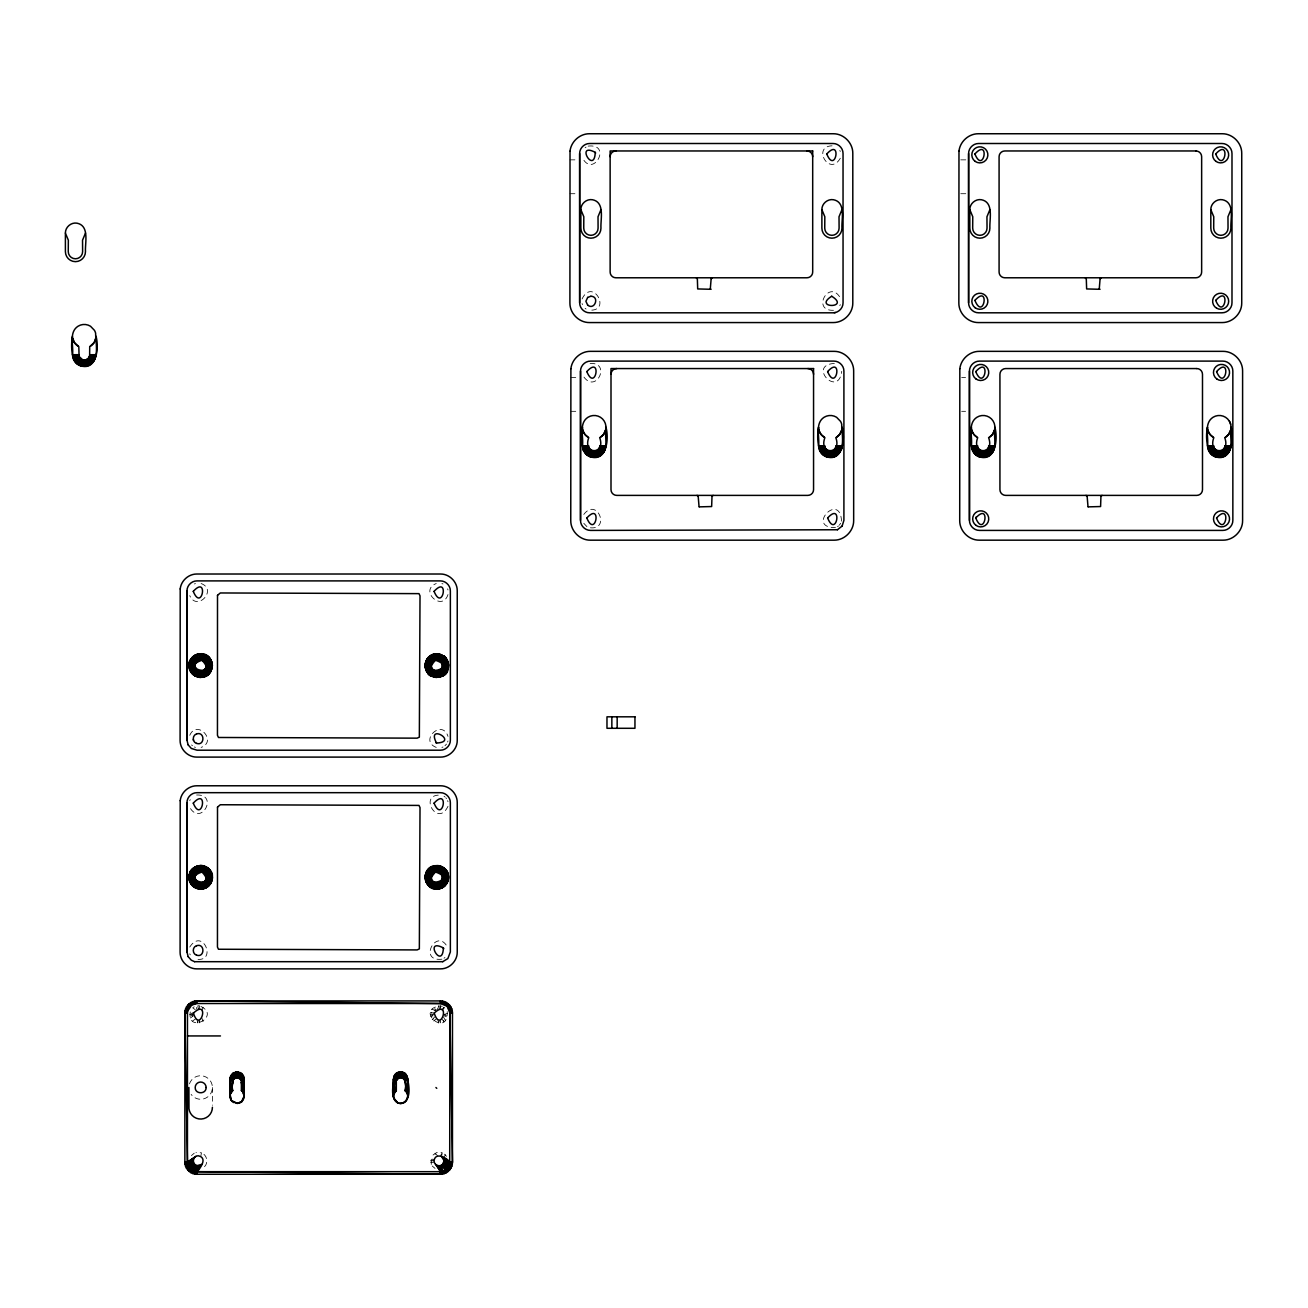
<?xml version="1.0" encoding="UTF-8"?>
<svg xmlns="http://www.w3.org/2000/svg" width="1308" height="1308" viewBox="0 0 1308 1308"><rect width="100%" height="100%" fill="white"/><g stroke="black" fill="none" stroke-linecap="round" stroke-linejoin="round"><path stroke-width="0.75" stroke-dasharray="5 3.75" d="M199.568 1009.531L199.666 1005.901L197.802 1005.787L195.971 1006.097L196.968 1009.531M440.371 1009.531L440.469 1005.901C413.377 1009.269 448.284 1038.928 447.222 1011.64M197.802 1005.787L198.276 1009.367L199.666 1005.901C222.834 1015.727 185.605 1035.478 190.461 1010.773M431.264 1164.414L431.264 1157.188M200.778 1156.452L201.448 1152.806L195.971 1152.512M441.581 1156.452L442.251 1152.806L440.469 1152.299L436.774 1152.512L432.212 1155.585M841.535 521.156C839.981 491.17 805.45 527.942 835.469 527.598M447.99 594.535C442.267 612.52 418.674 590.366 436.251 583.531M582.076 298.976C592.786 276.577 612.782 312.955 588.142 309.996M447.63 742.045L447.99 740.949M447.99 806.317C437.281 828.716 417.285 792.337 441.924 795.297M201.824 1010.839L203.1 1007.258M442.627 1010.839L443.902 1007.258L446.453 1009.956M189.758 735.292C196.952 718.926 217.913 741.244 201.121 747.408M189.758 800.643L190.249 799.597M189.758 947.057C203.181 926.178 218.469 964.764 194.385 958.748M840.308 158.235C829.076 177.659 811.074 144.91 833.49 145.842M839.818 305.68L840.308 304.65M443.412 1158.283L445.325 1154.882L443.902 1153.672L442.251 1152.806L440.371 1155.945M583.793 514.453C597.364 496.582 611.114 531.326 588.992 527.598M840.684 523.298L839.327 525.162M204.522 1166.72C208.659 1162.583 206.958 1154.8 201.448 1152.806M446.519 744.072L444.949 745.74M441.581 1010.038L443.902 1007.258M434.73 1016.905L432.212 1019.602L435.515 1017.935M191.409 1155.585L194.238 1153.198M190.461 1018L193.421 1015.695L189.856 1016.234L193.241 1014.387L189.856 1012.539L193.421 1013.095M585.117 147.788L586.049 147.101M837.561 526.617L838.493 525.947M444.017 958.192L444.949 957.505M192.701 1020.943L195.759 1018.736M433.504 1020.943L436.561 1018.736M194.238 1006.784L192.701 1007.83L195.759 1010.038M434.223 1013.095L430.659 1012.539L434.043 1014.387L430.659 1016.234L434.223 1015.695M194.385 583.957L195.448 583.531M441.924 747.408L443.003 746.982M447.63 1013.455L444.099 1014.387L447.63 1015.319L443.919 1015.695L447.222 1017.134M588.142 146.12C612.782 143.161 592.786 179.539 582.076 157.14M441.924 959.173C417.285 962.132 437.281 925.753 447.99 948.153M430.659 1162.649L434.223 1162.093M833.49 310.29C811.074 311.206 829.076 278.457 840.308 297.881M590.104 363.444C611.359 362.103 596.301 394.117 583.793 376.884M196.576 795.002C218.992 794.087 200.991 826.836 189.758 807.412M569.912 159.854L577.711 159.854M960.791 159.854L968.607 159.854M569.912 193.715L577.711 193.715M960.791 193.715L966.645 193.715M570.762 377.456L578.561 377.456M961.658 377.456L965.566 377.456M570.762 411.317L578.561 411.317M961.658 411.317L965.566 411.317M189.66 1014.387L193.241 1014.387M430.463 1014.387L434.043 1014.387M430.463 1160.801L434.043 1160.801L430.659 1158.953L434.223 1159.493M834.357 363.444C807.036 365.03 838.444 398.466 841.747 371.308M442.251 1006.392L440.469 1005.901L439.079 1009.367L438.605 1005.787L437.771 1009.531L436.774 1006.097M441.924 583.531L443.003 583.957M201.121 583.531C217.913 589.695 196.952 611.997 189.758 595.647M436.251 747.408C418.674 740.557 442.267 718.403 447.99 736.388M194.385 746.982L195.448 747.408M432.212 1009.171L435.515 1010.839L433.504 1007.83L436.561 1010.038M435.041 1168.404L432.212 1166M585.117 308.345L586.049 309.015M586.916 526.617L583.793 523.298M444.017 796.278L444.949 796.948M191.589 744.955L192.44 745.74M437.771 1155.945L435.041 1153.198L436.561 1156.452M441.581 1018.736L443.902 1021.515L442.627 1017.935M445.783 797.749L446.519 798.632M445.325 1154.882L446.453 1156.354M443.412 1016.905L445.325 1020.305M839.818 150.436L840.308 151.483M189.758 953.81L190.249 954.856M201.824 1017.935L203.1 1021.515M582.076 303.554L582.436 304.65M447.63 588.878L447.99 589.973M447.63 800.643L447.99 801.739M437.771 1019.243L438.605 1022.987L439.079 1019.406L440.469 1022.889L440.371 1019.243M196.968 1019.243L197.802 1022.987L198.276 1019.406L199.666 1022.889L199.568 1019.243M212.419 1087.504L212.419 1105.309M189.464 1083.858A11.756 11.756 0 0 1 206.533 1077.318A11.756 11.756 0 0 1 209.394 1095.368A11.756 11.756 0 0 1 191.132 1094.42"/><path stroke-width="1.5" d="M72.496 336.221C70.55 346.26 70.632 368.807 86.819 365.913C100.454 361.711 95.664 344.004 95.615 333.229A10.088 10.088 0 0 0 94.389 330.27L90.514 326.248A11.756 11.756 0 0 0 78.006 326.248C68.556 332.346 73.804 345.901 72.496 354.713C72.463 359.144 75.145 363.428 79.15 365.324C96.956 372.257 99.179 347.454 96.024 336.221M188.123 956.606L186.979 951.93L186.979 802.72C186.864 797.357 191.655 792.55 197.018 792.681L440.322 792.681C445.685 792.55 450.475 797.357 450.361 802.72L450.361 951.93L447.843 958.6L442.725 961.691M188.123 744.841L186.979 740.164L186.979 590.954C186.864 585.575 191.655 580.785 197.018 580.899L440.322 580.899C445.685 580.785 450.475 585.575 450.361 590.954L450.361 740.164C450.475 745.527 445.685 750.334 440.322 750.203L197.018 750.203L191.311 748.438L188.123 744.841M232.791 1090.48C227.984 1072.364 246.672 1074.865 242.552 1091.575L244.253 1096.202L241.62 1101.777L237.091 1103.38L231.467 1100.666L229.914 1096.186L230.094 1077.416L232.611 1073.394L237.091 1071.824L241.571 1073.394L244.089 1077.416L244.253 1096.202L241.62 1101.777L237.091 1103.38L231.467 1100.666L230.11 1094.551L232.791 1090.48C228.54 1093.439 229.227 1100.568 233.952 1102.66M579.657 302.769L579.657 153.543C579.542 148.18 584.333 143.389 589.695 143.504L833 143.504C838.363 143.389 843.153 148.18 843.039 153.543L843.055 302.769C843.153 308.132 838.379 312.923 833 312.808L589.695 312.808C584.333 312.923 579.542 308.132 579.657 302.769L579.657 153.543M837.431 529.756L590.562 530.41C585.183 530.525 580.392 525.734 580.523 520.371L580.523 371.145C580.409 365.782 585.199 360.992 590.562 361.106L833.866 361.106C839.229 360.992 844.02 365.782 843.905 371.145L843.905 520.371L842.123 526.078M587.946 437.215A11.756 11.756 0 0 1 582.452 427.258C579.755 438.948 582.125 464.242 600.323 455.478C609.381 449.739 604.329 436.954 605.898 428.566C606.421 424.168 604.231 419.623 600.47 417.285A11.756 11.756 0 0 0 587.946 417.285C578.512 423.383 583.76 436.937 582.452 445.766C582.42 450.181 585.101 454.465 589.107 456.361C606.912 463.294 609.136 438.491 605.98 427.258A11.756 11.756 0 0 1 600.47 437.215L599.669 437.657C606.127 454.955 582.289 454.955 588.764 437.657L585.019 434.583L583.106 431.133M824.073 437.215A11.756 11.756 0 0 1 818.579 427.258C816.617 437.297 816.715 459.844 832.885 456.95C846.538 452.748 841.731 435.041 841.698 424.266A10.088 10.088 0 0 0 840.472 421.307L836.597 417.285A11.756 11.756 0 0 0 824.073 417.285C814.639 423.383 819.887 436.937 818.579 445.766C818.546 450.181 821.228 454.465 825.234 456.361C843.039 463.294 845.262 438.491 842.107 427.258A11.756 11.756 0 0 1 836.597 437.215L835.796 437.657C842.254 454.955 818.416 454.955 824.89 437.657L821.146 434.583L819.233 431.133M968.59 302.769L968.607 153.543C968.492 148.18 973.283 143.389 978.646 143.504L1221.95 143.504C1227.313 143.389 1232.103 148.18 1231.989 153.543L1231.989 302.769C1232.103 308.132 1227.313 312.923 1221.95 312.808L978.646 312.808C973.266 312.923 968.476 308.132 968.59 302.769L968.607 153.543M969.457 520.371L969.457 371.145C969.342 365.782 974.133 360.992 979.496 361.106L1222.8 361.106C1228.163 360.992 1232.97 365.782 1232.839 371.145L1232.855 520.371C1232.954 525.734 1228.179 530.525 1222.8 530.41L979.496 530.41C974.133 530.525 969.342 525.734 969.457 520.371L969.457 371.145M976.896 437.215A11.756 11.756 0 0 1 971.386 427.258C968.688 438.948 971.059 464.242 989.257 455.478C998.331 449.739 993.279 436.954 994.848 428.566C995.372 424.168 993.181 419.623 989.42 417.285A11.756 11.756 0 0 0 976.896 417.285C967.462 423.383 972.694 436.937 971.386 445.766C971.354 450.181 974.051 454.465 978.057 456.361C995.846 463.294 998.069 438.491 994.914 427.258A11.756 11.756 0 0 1 989.42 437.215L988.603 437.657C995.077 454.955 971.239 454.955 977.697 437.657L973.953 434.583L972.057 431.133M1213.023 437.215A11.756 11.756 0 0 1 1207.513 427.258C1204.815 438.948 1207.186 464.242 1225.383 455.478C1234.458 449.739 1229.406 436.954 1230.975 428.566C1231.498 424.168 1229.307 419.623 1225.547 417.285A11.756 11.756 0 0 0 1213.023 417.285C1203.589 423.383 1208.821 436.937 1207.513 445.766C1207.48 450.181 1210.178 454.465 1214.184 456.361C1231.973 463.294 1234.196 438.491 1231.041 427.258A11.756 11.756 0 0 1 1225.547 437.215L1224.729 437.657C1231.204 454.955 1207.366 454.955 1213.824 437.657L1210.08 434.583L1208.183 431.133M237.075 1103.38C243.746 1103.723 246.82 1094.158 241.375 1090.463L241.391 1081.88L244.253 1079.018L244.253 1096.202M404.908 1090.463C409.731 1072.298 391.027 1074.914 395.13 1091.608C390.651 1096.447 395.784 1105.047 402.21 1103.2C412.576 1099.325 408.75 1082.256 406.232 1074.538C403.191 1070.451 396.21 1071.236 394.166 1075.895C393.708 1084.168 389.392 1096.954 397.485 1102.66C404.924 1106.731 411.791 1095.09 404.908 1090.463C410.401 1094.175 407.262 1103.69 400.64 1103.38M85.543 366.126L85.592 360.011L88.552 358.065L89.631 355.613L89.712 346.62L94.225 342.467L95.942 337.529M199.339 660.278C202.953 647.084 186.897 658.758 188.908 665.559C188.761 671.838 194.385 677.462 200.664 677.315C216.703 677.969 215.215 651.433 199.356 653.869L203.296 654.098L202.004 660.278C219.123 678.345 178.362 668.028 202.004 660.278C211.847 652.267 191.426 650.91 199.339 660.278L196.789 654.458L199.388 654.147L200.222 660.131L200.664 653.787M199.339 872.044C195.66 859.127 213.433 868.414 212.354 876.017C213.4 883.211 206.566 890.061 199.356 889.015C192.096 888.426 186.946 880.235 189.562 873.45C190.15 866.354 208.152 860.746 202.004 872.044C219.123 890.11 178.362 879.793 202.004 872.044C211.847 864.032 191.426 862.675 199.339 872.044L196.789 866.223L199.388 865.929L200.222 871.896L200.664 865.569M202.004 670.841C206.206 679.784 193.404 679.342 199.339 670.841C189.496 678.852 209.901 680.209 202.004 670.841L204.555 676.661L201.955 676.955L201.121 670.988L200.664 677.315M202.004 882.606C206.206 891.549 193.404 891.108 199.339 882.606C189.496 890.617 209.901 891.974 202.004 882.606L204.555 888.426L201.955 888.737L201.121 882.753L200.664 889.097M426.833 671.822L426.195 670.661L432 668.159C416.974 676.857 447.205 681.991 447.908 669.451C449.56 664.856 447.974 659.363 444.131 656.354C440.355 653.837 427.324 651.253 435.466 660.278C459.108 668.028 418.347 678.345 435.466 660.278C439.275 649.242 429.367 655.259 426.833 659.297M441.908 866.73L444.131 868.136L439.782 872.763C452.486 864.997 423.89 862.037 435.466 872.044C459.108 879.793 418.347 890.11 435.466 872.044C431.607 859.699 448.284 867.678 448.268 874.709C449.805 880.807 445.57 887.527 439.423 888.802C423.923 892.988 419.476 866.795 435.482 865.634M438.131 670.841C442.333 679.784 429.531 679.342 435.466 670.841C425.623 678.852 446.044 680.209 438.131 670.841L440.682 676.661L438.082 676.955L437.248 670.988L436.79 677.315M438.131 882.606C442.333 891.549 429.531 891.108 435.466 882.606C425.623 890.617 446.044 891.974 438.131 882.606L440.682 888.426L438.082 888.737L437.248 882.753L436.79 889.097M595.5 457.162L595.549 451.047L598.001 456.59M831.626 457.162L831.675 451.047L834.128 456.59M984.434 457.162L984.499 451.047L986.951 456.59M1220.56 457.162L1220.626 451.047L1223.078 456.59M407.802 1096.202L407.802 1079.018L404.434 1079.868L406.232 1074.538L403.845 1079.018L405.104 1073.394L403.077 1078.332L403.747 1072.544L402.161 1077.841L402.226 1072.004L401.147 1077.596L400.624 1071.824L400.101 1077.596L399.022 1072.004L399.103 1077.841L397.518 1072.544L398.172 1078.332L396.144 1073.394L397.403 1079.018L395.016 1074.538L396.815 1079.868L393.446 1079.018L393.446 1096.186M407.606 1094.551L407.802 1079.018L404.81 1080.849M203.231 676.743C214.839 674.764 214.839 656.354 203.231 654.376M203.231 888.508C214.839 886.546 214.839 868.12 203.231 866.141M434.24 676.743C421.225 674.552 423.334 654.474 435.515 654.147L436.349 660.131L436.79 653.787L435.482 653.869M439.357 676.743C455.462 676.269 444.409 643.373 439.782 660.998L444.131 656.354L442.905 655.848M439.357 888.508C449.036 886.824 451.489 872.403 442.905 867.613M84.252 366.191L84.709 360.158L85.592 360.011L88.045 365.553M436.79 865.569L436.349 871.896L435.515 865.929L434.174 865.863L435.466 872.044M594.208 457.228L594.666 451.195M830.335 457.228L830.793 451.195M983.158 457.228L983.6 451.195M1219.285 457.228L1219.726 451.195M65.4 233.102C65.253 227.151 71.155 222.098 77.008 223.178C89.794 225.712 84.906 243.059 85.478 251.61A10.039 10.039 0 0 1 75.439 261.649A10.039 10.039 0 0 1 65.4 251.61L65.4 233.102L68.343 240.198L68.261 251.61A7.178 7.178 0 0 0 75.439 258.788A7.178 7.178 0 0 0 82.617 251.61L82.535 240.198L85.478 233.102M580.866 209.64C580.719 203.688 586.622 198.653 592.491 199.732C605.261 202.25 600.372 219.613 600.961 228.148A10.039 10.039 0 0 1 590.922 238.187A10.039 10.039 0 0 1 580.866 228.148L580.866 209.64L583.809 216.752L583.744 228.148A7.178 7.178 0 0 0 590.922 235.326A7.178 7.178 0 0 0 598.083 228.148L598.018 216.752L600.961 209.64M821.882 209.64C821.718 203.688 827.637 198.653 833.49 199.732C846.276 202.25 841.371 219.613 841.96 228.148A10.039 10.039 0 0 1 831.921 238.187A10.039 10.039 0 0 1 821.882 228.148L821.882 209.64L824.825 216.752L824.743 228.148A7.178 7.178 0 0 0 831.921 235.326A7.178 7.178 0 0 0 839.098 228.148L839.017 216.752L841.96 209.64M969.817 209.64C969.669 203.688 975.572 198.653 981.425 199.732C994.211 202.25 989.322 219.613 989.894 228.148A10.039 10.039 0 0 1 979.855 238.187A10.039 10.039 0 0 1 969.817 228.148L969.817 209.64L972.76 216.752L972.678 228.148A7.178 7.178 0 0 0 979.855 235.326A7.178 7.178 0 0 0 987.033 228.148L986.951 216.752L989.894 209.64M1210.816 209.64C1210.668 203.688 1216.571 198.653 1222.424 199.732C1235.21 202.25 1230.321 219.613 1230.91 228.148A10.039 10.039 0 0 1 1220.855 238.187A10.039 10.039 0 0 1 1210.816 228.148L1210.816 209.64L1213.759 216.752L1213.693 228.148A7.178 7.178 0 0 0 1220.855 235.326A7.178 7.178 0 0 0 1228.032 228.148L1227.967 216.752L1230.91 209.64M184.869 1012.981C184.755 1006.539 190.477 1000.816 196.919 1000.931L440.42 1000.931C446.862 1000.816 452.584 1006.539 452.47 1012.981L452.47 1162.207C452.584 1168.649 446.862 1174.371 440.42 1174.257L196.919 1174.257C190.477 1174.371 184.755 1168.649 184.869 1162.207L184.869 1012.981L187.633 1011.133L191.655 1005.116L196.919 1003.514L440.42 1003.514L447.107 1006.293L449.887 1012.981L452.47 1162.207L449.707 1164.055L445.685 1170.071L440.42 1171.674L196.919 1171.674L190.232 1168.894L187.453 1162.207L184.869 1012.981L187.453 1012.981L187.633 1011.133L185.049 1010.888L188.172 1009.351L185.589 1008.86L189.055 1007.716L186.488 1006.964L190.232 1006.293L189.169 1003.743L191.655 1005.116L190.903 1002.549L193.29 1004.233L192.799 1001.65L195.072 1003.694L194.827 1001.11L196.919 1003.514L196.919 1000.931L440.42 1003.514L442.513 1001.11L442.267 1003.694L444.54 1001.65L444.05 1004.233L446.453 1002.549L445.685 1005.116L448.17 1003.743L447.107 1006.293L450.851 1006.964L448.301 1007.716L451.751 1008.86L449.167 1009.351L452.29 1010.888L449.707 1011.133L452.47 1012.981L449.887 1012.981L449.707 1164.055L452.29 1164.3L449.167 1165.82L442.627 1164.349C439.701 1167.504 433.88 1165.085 434.043 1160.801C435.188 1151.661 446.846 1157.613 449.887 1162.207L452.47 1162.207M975.752 518.001C984.483 539.19 991.186 501.062 975.752 518.001L975.997 517.15M436.79 654.082L437.248 660.131L438.115 653.869L436.79 653.787M436.79 865.847L437.248 871.896L438.115 865.634M229.914 1096.186L229.914 1079.018L233.282 1079.868L231.467 1074.538L233.87 1079.018L232.611 1073.394L234.639 1078.332L233.969 1072.544L235.554 1077.841L235.489 1072.004L236.568 1077.596L237.091 1071.824L237.615 1077.596L238.677 1072.004L238.612 1077.841L240.198 1072.544L239.528 1078.332L241.571 1073.394L240.312 1079.018L242.699 1074.538L240.901 1079.868L244.253 1079.018L244.056 1094.551M187.682 1169.957L196.968 1165.641L191.655 1170.071L190.903 1172.638L196.968 1165.641C191.442 1164.431 192.619 1155.52 198.276 1155.782C208.855 1157.94 199.012 1170.366 194.827 1174.077L196.968 1165.641L201.824 1164.349M441.581 1156.452L444.099 1160.801L442.627 1164.349L450.851 1168.224L447.107 1168.894L440.371 1165.641L442.513 1174.077L435.515 1164.349M406.118 1091.608L407.802 1079.018L404.924 1081.88L407.033 1092.997M82.976 366.126L83.81 360.158L84.709 360.158M592.933 457.162L593.767 451.195M829.059 457.162L829.893 451.195M981.867 457.162L982.7 451.195M1217.993 457.162L1218.827 451.195M198.113 654.376C186.504 656.354 186.504 674.764 198.113 676.743M232.088 1085.575L232.791 1081.88L229.914 1079.018L230.11 1094.551M193.29 1170.954L192.799 1173.521L198.276 1165.82L196.919 1174.257M81.701 365.913L82.927 360.011L79.101 356.495L78.807 346.62L74.294 342.467L72.561 337.529M440.682 654.458L438.131 660.278L439.423 654.098L441.908 654.965M440.682 866.223L438.131 872.044L439.423 865.863M591.657 456.95L592.867 451.047M827.784 456.95L828.994 451.047M980.608 456.95L981.817 451.047M1216.734 456.95L1217.944 451.047M80.475 365.553L82.061 359.716M440.583 654.719L438.981 660.573L441.777 655.226L439.782 660.998M440.583 866.501L438.981 872.338L441.777 866.991L439.782 872.763M590.415 456.59L592.017 450.753M826.542 456.59L828.144 450.753M979.365 456.59L980.967 450.753M1215.492 456.59L1217.094 450.753M198.113 888.508L191.704 884.486L188.908 877.325L191.704 870.18L198.113 866.141M433.815 670.121L430.545 675.517L431.82 675.893L434.616 670.546L433.013 676.383L431.689 676.154L433.815 670.121L429.645 674.536L428.484 673.882L432.49 668.911L427.078 671.658L425.035 665.559L426.457 660.573L428.681 657.45L433.111 661.554L429.465 656.354L430.692 655.848L433.815 660.998L429.645 656.583L428.484 657.237L432.49 662.208L426.833 659.297M434.24 888.508L427.83 884.486L425.035 877.325L427.83 870.18L434.24 866.141M95.729 338.837L95.353 340.096A11.756 11.756 0 0 1 90.514 346.179M841.436 449.641L841.812 448.382M605.686 429.874L603.413 434.583L600.47 437.215M841.812 429.874L839.54 434.583L836.597 437.215M994.62 429.874L992.347 434.583L989.42 437.215M1230.746 429.874L1228.474 434.583L1225.547 437.215M79.281 365.063L81.276 359.291L78.153 364.442M203.656 660.998L205.781 654.965L204.457 654.719L202.854 660.573L205.65 655.226L206.926 655.602L203.656 660.998L208.005 656.354L206.778 655.848M197.688 881.886L195.562 887.919L196.887 888.165L198.473 882.311L195.693 887.674L194.418 887.282L197.688 881.886L193.339 886.53L194.565 887.037M203.656 872.763L205.781 866.73L204.457 866.501L202.854 872.338L205.65 866.991L206.926 867.367L203.656 872.763L208.005 868.136L206.778 867.613M433.815 881.886L431.689 887.919L433.013 888.165L434.616 882.311L431.82 887.674L430.545 887.282L433.815 881.886L429.465 886.53L430.692 887.037M589.238 456.1L591.232 450.328L588.11 455.478M825.364 456.1L827.359 450.328L824.236 455.478M978.171 456.1L980.166 450.328L977.043 455.478M1214.298 456.1L1216.293 450.328L1213.17 455.478M393.643 1094.551L396.324 1090.48L396.324 1081.88L393.446 1079.018L393.61 1097.706L397.501 1102.677M212.141 665.559L211.863 668.11L205.83 667.325L211.275 670.661L210.392 671.658L204.98 668.911L208.986 673.882L207.825 674.536L203.656 670.121L205.781 676.154L204.457 676.383L202.854 670.546L205.65 675.893L206.926 675.517L203.656 670.121M212.141 877.325L211.863 879.875L205.83 879.09L211.275 882.426L210.392 883.44L204.98 880.676L208.986 885.647L207.825 886.301L203.656 881.886L205.781 887.919L204.457 888.165L202.854 882.311L205.65 887.674L206.926 887.282L203.656 881.886M448.268 665.559L447.99 668.11L441.957 667.325L447.401 670.661L446.519 671.658L441.107 668.911L445.112 673.882L443.952 674.536L439.782 670.121L441.908 676.154L440.583 676.383L438.981 670.546L441.777 675.893L443.052 675.517L439.782 670.121M448.268 877.325L447.99 879.875L441.957 879.09L447.401 882.426L446.519 883.44L441.107 880.676L445.112 885.647L443.952 886.301L439.782 881.886L441.908 887.919L440.583 888.165L438.981 882.311L441.777 887.674L443.052 887.282L439.782 881.886M190.232 1168.894L186.488 1168.224L195.759 1165.15L190.232 1168.894L189.169 1171.428L191.655 1170.071M711.176 278.637L712.271 277.786M712.026 496.239L713.138 495.389M1100.11 278.637L1101.222 277.786M1100.976 496.239L1102.072 495.389M442.627 1157.253L449.887 1162.207L443.919 1162.093L449.707 1164.055L443.412 1163.303L451.751 1166.327L448.301 1167.455L441.581 1165.15L447.107 1168.894L448.17 1171.428L440.371 1165.641L444.54 1173.521L439.079 1165.82L440.42 1174.257L196.919 1171.674L199.568 1165.641M205.83 667.325L211.504 669.353L212.141 668.175L206.043 666.459L212.354 666.884M195.513 875.559L189.84 873.531L189.202 874.709L195.301 876.425L188.973 876.017L189.48 874.774L195.513 875.559L190.069 872.223L190.952 871.226L196.363 873.973L192.358 869.003L193.519 868.349L197.688 872.763L195.562 866.73L196.887 866.501L198.473 872.338L195.693 866.991L194.418 867.367L197.688 872.763M205.83 879.09L211.504 881.118L212.141 879.941L206.043 878.224L212.354 878.649M425.967 661.766L425.329 662.943L431.427 664.66L425.1 664.235L425.607 663.009L431.64 663.794L426.195 660.458L427.078 659.461L432 662.96L426.457 660.573L425.689 661.668L431.64 663.794M441.957 667.325L447.63 669.353L448.268 668.175L442.169 666.459L448.481 666.884M431.64 875.559L425.967 873.531L425.329 874.709L431.427 876.425L425.1 876.017L425.607 874.774L431.64 875.559L426.195 872.223L427.078 871.226L432.49 873.973L428.484 869.003L429.645 868.349L433.815 872.763L431.689 866.73L433.013 866.501L434.616 872.338L431.82 866.991L430.545 867.367L433.815 872.763M441.957 879.09L447.63 881.118L448.268 879.941L442.169 878.224L448.481 878.649M196.919 1171.674L200.778 1165.15M230.698 1092.948L232.791 1081.88L231.581 1091.608L229.914 1079.018L232.906 1080.849M394.248 1092.948L396.324 1090.48M243.55 1075.895L240.901 1079.868L244.089 1077.416M407.099 1075.895L404.434 1079.868L407.622 1077.416M77.107 363.689L80.573 358.735M196.985 669.565L193.339 674.748M587.063 454.726L590.513 449.772M823.19 454.726L826.64 449.772M975.997 454.726L979.463 449.772M1212.124 454.726L1215.59 449.772M196.511 743.385C205.013 746.361 205.013 730.992 196.511 733.952M189.84 873.531L190.33 872.354L195.873 874.725L190.706 871.063L192.554 869.215L196.985 873.319L193.339 868.136L194.565 867.613M842.123 526.078L837.414 529.756M76.142 362.839L79.951 358.065L75.292 361.875M204.98 662.208L208.986 657.237L207.825 656.583L204.359 661.554L208.79 657.45L209.869 658.218L204.98 662.208L210.637 659.297L209.64 658.398M196.363 880.676L192.358 885.647L193.519 886.301L196.985 881.33L192.554 885.434L191.475 884.666L196.363 880.676L190.706 883.587L191.704 884.486M204.98 873.973L208.986 869.003L207.825 868.349L204.359 873.319L208.79 869.215L209.869 870L204.98 873.973L210.637 871.063L209.64 870.18M586.098 453.876L589.908 449.102L585.232 452.911M441.107 662.208L445.112 657.237L443.952 656.583L440.485 661.554L444.916 657.45L445.995 658.218L441.107 662.208L446.764 659.297L445.766 658.398M432.49 880.676L428.484 885.647L429.645 886.301L433.111 881.33L428.681 885.434L427.602 884.666L432.49 880.676L426.833 883.587L427.83 884.486M441.107 873.973L445.112 869.003L443.952 868.349L440.485 873.319L444.916 869.215L445.995 870L441.107 873.973L446.764 871.063L445.766 870.18M822.225 453.876L826.035 449.102L821.359 452.911M975.032 453.876L978.858 449.102L974.182 452.911M1211.159 453.876L1214.985 449.102L1210.309 452.911M192.358 673.882L196.363 668.911L191.475 672.901M587.684 297.423L585.886 301.265L587.684 305.107M196.363 662.208L191.704 658.398L190.706 659.297L195.873 662.96L190.069 660.458L190.952 659.461L196.363 662.208L192.358 657.237L193.519 656.583L197.688 660.998L195.562 654.965L196.887 654.719L198.473 660.573L195.693 655.226L194.418 655.602L197.688 660.998M204.98 668.911L209.64 672.721L210.637 671.822L205.47 668.159L211.013 670.546L211.504 669.353M190.706 871.063L191.704 870.18L196.363 873.973M204.98 880.676L209.64 884.486L210.637 883.587L205.47 879.924L211.013 882.311L211.504 881.118M441.107 668.911L445.766 672.721L446.764 671.822L441.597 668.159L447.14 670.546L447.63 669.353M432.49 873.973L427.83 870.18L426.833 871.063L432 874.725L426.457 872.354L425.967 873.531M441.107 880.676L445.766 884.486L446.764 883.587L441.597 879.924L447.14 882.311L447.63 881.118M430.692 675.271L429.465 674.748L433.111 669.565L428.681 673.669L427.602 672.901L432.49 668.911M74.54 360.828L79.461 357.313M195.873 668.159L190.706 671.822M584.496 451.865L589.418 448.35M820.623 451.865L825.544 448.35M973.43 451.865L978.368 448.35M1209.557 451.865L1214.494 448.35M587.668 297.423L590.905 296.246M195.759 1156.452L187.453 1162.207L184.869 1162.207L187.633 1164.055L193.927 1163.303L185.589 1166.327L189.055 1167.455L194.712 1164.349L188.172 1165.82L185.049 1164.3L193.421 1162.093L187.453 1162.207L187.453 1012.981M194.712 1157.253L187.453 1162.207L193.241 1160.801M73.918 359.7L79.101 356.495L73.428 358.506M189.202 668.175L195.513 667.325L190.069 670.661M205.83 663.794L211.275 660.458L210.392 659.461L205.47 662.96L211.013 660.573L211.782 661.668L205.83 663.794L212.141 662.943L211.504 661.766M583.875 450.737L589.058 447.532L583.384 449.543M431.64 667.325L426.457 670.546L425.689 669.451L431.64 667.325L425.329 668.175L425.967 669.353M441.957 663.794L447.401 660.458L446.519 659.461L441.597 662.96L447.14 660.573L447.908 661.668L441.957 663.794L448.268 662.943L447.63 661.766M820.002 450.737L825.184 447.532L819.511 449.543M195.513 879.09L190.069 882.426L190.952 883.44L195.873 879.924L190.33 882.311L189.562 881.216L195.513 879.09L189.202 879.941L189.84 881.118M205.83 875.559L211.275 872.223L210.392 871.226L205.47 874.725L211.013 872.354L211.782 873.45L205.83 875.559L212.141 874.709L211.504 873.531M972.809 450.737L977.992 447.532L972.318 449.543M431.64 879.09L426.195 882.426L427.078 883.44L432 879.924L426.457 882.311L425.689 881.216L431.64 879.09L425.329 879.941L425.967 881.118M441.957 875.559L447.401 872.223L446.519 871.226L441.597 874.725L447.14 872.354L447.908 873.45L441.957 875.559L448.268 874.709L447.63 873.531M1208.935 450.737L1214.118 447.532L1208.445 449.543M241.261 1080.849L244.253 1079.018L242.585 1091.608L243.468 1092.932L241.391 1081.88L242.585 1091.608L241.375 1090.463M193.927 1158.283L187.453 1162.207L193.421 1159.493M196.511 733.952C192.194 735.276 192.194 742.061 196.511 743.385M196.511 945.717C192.194 947.041 192.194 953.826 196.511 955.151M194.565 655.848L193.339 656.354L196.985 661.554L192.554 657.45L191.704 658.398M206.778 675.271L208.005 674.748L204.359 669.565L208.79 673.669L209.64 672.721M442.905 675.271L444.131 674.748L440.485 669.565L444.916 673.669L445.766 672.721M206.778 887.037L208.005 886.53L204.359 881.33L208.79 885.434L209.64 884.486M430.692 867.613L429.465 868.136L433.111 873.319L428.681 869.215L427.83 870.18M442.905 887.037L444.131 886.53L440.485 881.33L444.916 885.434L445.766 884.486M447.107 1006.293L449.658 1005.231M195.513 667.325L189.562 669.451M73.068 357.28L78.872 355.613M583.025 448.317L588.829 446.649M819.151 448.317L824.956 446.649M971.958 448.317L977.779 446.649M1208.085 448.317L1213.906 446.649M196.511 945.717C205.029 942.757 205.013 958.11 196.511 955.151M72.856 356.005L78.807 354.713L72.496 354.713M582.812 447.042L588.764 445.766L582.452 445.766M818.939 447.042L824.89 445.766L818.579 445.766M971.746 447.042L977.697 445.766L971.386 445.766M1207.873 447.042L1213.824 445.766L1207.513 445.766M206.124 665.559L212.354 664.235L211.863 663.009L206.043 664.66L212.076 664.268L212.436 665.559L206.124 665.559L212.076 666.851M431.346 665.559L425.1 666.884L425.607 668.11L431.427 666.459L425.394 666.851L425.394 664.268L431.346 665.559L425.035 665.559M442.251 665.559L448.481 664.235L447.99 663.009L442.169 664.66L448.203 664.268L448.562 665.559L442.251 665.559L448.203 666.851M195.219 877.325L188.973 878.649L189.48 879.875L195.301 878.224L189.268 878.616L189.268 876.049L195.219 877.325L188.908 877.325M206.124 877.325L212.354 876.017L211.863 874.774L206.043 876.425L212.076 876.049L212.436 877.325L206.124 877.325L212.076 878.616M431.346 877.325L425.1 878.649L425.607 879.875L431.427 878.224L425.394 878.616L425.394 876.049L431.346 877.325L425.035 877.325M442.251 877.325L448.481 876.017L447.99 874.774L442.169 876.425L448.203 876.049L448.562 877.325L442.251 877.325L448.203 878.616M834.21 312.726L835.403 312.514M442.725 961.691L194.614 961.691M188.973 666.884L195.301 666.459M831.708 296.246C812.35 308.508 851.083 308.508 831.708 296.246M709.982 289.264L697.687 288.937L697.36 278.931M1098.916 289.264L1086.637 288.937L1086.294 278.931M89.712 354.713L96.024 354.713M599.669 445.766L605.98 445.766M835.796 445.766L842.107 445.766M988.603 445.766L994.914 445.766M1224.729 445.766L1231.041 445.766M699.371 506.866L711.65 506.539L711.993 496.549M1088.305 506.866L1100.6 506.539L1100.927 496.549M188.908 665.559L195.219 665.559M187.453 1035.936L220.463 1035.936M435.924 1087.504L436.774 1088.354M1100.077 289.264L1099.227 289.231L1100.077 278.931M711.127 289.264L710.277 289.231L711.127 278.931M89.631 355.613L95.664 356.005M1224.664 446.649L1230.681 447.042M988.537 446.649L994.554 447.042M835.714 446.649L841.747 447.042M599.587 446.649L605.62 447.042M590.905 296.246C599.931 296.376 594.666 310.797 587.668 305.107M188.973 664.235L195.301 664.66L189.202 662.943M1230.468 448.317L1224.435 447.532L1230.109 449.543M994.342 448.317L988.308 447.532L993.982 449.543M841.535 448.317L835.501 447.532L841.175 449.543M95.451 357.28L89.418 356.495L95.092 358.506M605.408 448.317L599.375 447.532L605.048 449.543M189.48 663.009L195.513 663.794L190.33 660.573L189.562 661.668L195.513 663.794M1085.149 277.786L1086.261 278.637M696.216 277.786L697.311 278.637M1086.016 495.389L1087.111 496.239M697.066 495.389L698.178 496.239M82.927 360.011L83.81 360.158M438.115 653.869L439.423 654.098M444.099 1160.801L449.887 1162.207L443.412 1158.283M194.614 961.691L191.311 960.203L188.123 956.606M1088.011 506.834L1087.161 496.549M699.061 506.834L698.21 496.549M187.682 1005.231L190.232 1006.293M447.107 1168.894L449.658 1169.957M1224.075 448.35L1229.618 450.737M987.949 448.35L993.491 450.737M835.125 448.35L840.684 450.737M598.999 448.35L604.558 450.737M89.058 357.313L94.601 359.7M443.919 1159.493L449.887 1162.207M436.512 743.009C459.419 742.077 425.885 722.719 436.512 743.009L435.809 742.519M1228.997 451.865L1223.585 449.102L1228.261 452.911M992.87 451.865L987.458 449.102L992.134 452.911M840.063 451.865L834.635 449.102L839.311 452.911M603.936 451.865L598.508 449.102L603.184 452.911M93.98 360.828L88.552 358.065L93.228 361.875M396.438 1080.849L393.446 1079.018L395.13 1091.608M444.05 1170.954L446.453 1172.638L445.685 1170.071M393.626 1077.416L396.815 1079.868L394.166 1075.895M230.094 1077.416L233.282 1079.868L230.617 1075.895M427.83 658.398L432.49 662.208M426.833 671.822L427.83 672.721M1222.98 449.772L1227.395 453.876M986.853 449.772L991.268 453.876M834.03 449.772L838.461 453.876M597.903 449.772L602.334 453.876M87.947 358.735L92.377 362.839M1226.43 454.726L1222.261 450.328L1225.383 455.478M990.303 454.726L986.134 450.328L989.257 455.478M837.496 454.726L833.327 450.328L836.45 455.478M601.369 454.726L597.2 450.328L600.323 455.478M91.413 363.689L87.244 359.291L90.366 364.442M595.254 152.349C574.964 141.705 594.306 175.239 595.254 152.349L595.63 153.134M443.379 947.924C423.073 937.313 442.447 970.814 443.379 947.924L443.739 948.725M430.692 655.848L431.82 655.226L434.616 660.573L433.013 654.719L431.689 654.965L433.815 660.998M436.561 1165.15L440.42 1171.674L437.771 1165.641M1221.476 450.753L1224.255 456.1M985.349 450.753L988.129 456.1M832.526 450.753L835.322 456.1M596.399 450.753L599.195 456.1M86.442 359.716L89.238 365.063M583.106 449.641L583.613 450.868M1207.807 429.874L1208.151 431.035M971.68 429.874L972.024 431.035M818.873 429.874L819.2 431.035M582.747 429.874L583.074 431.035M193.273 739.543L193.502 740.393M1220.626 451.047L1221.835 456.95M984.499 451.047L985.709 456.95M831.675 451.047L832.885 456.95M595.549 451.047L596.759 456.95M434.24 654.376L435.466 660.278M85.592 360.011L86.819 365.913M436.79 677.037L436.349 670.988L435.515 676.955L435.466 670.841M436.79 888.802L436.349 882.753L435.515 888.737L435.466 882.606M200.664 654.082L201.121 660.131L201.955 654.147L202.004 660.278M200.664 677.037L200.222 670.988L199.388 676.955L199.339 670.841M200.664 865.847L201.121 871.896L201.955 865.929L202.004 872.044M200.664 888.802L200.222 882.753L199.388 888.737L199.339 882.606M438.082 654.147L438.131 660.278M438.082 865.929L438.131 872.044M188.908 1087.504L188.973 1108.775A11.756 11.756 0 0 0 201.383 1119.027A11.756 11.756 0 0 0 212.419 1107.287M617.163 716.817L617.163 728.294M611.85 716.817L611.85 728.294M580.523 371.145L580.523 520.371M440.42 1000.931L440.42 1003.514M186.979 590.954L186.979 740.164M186.979 802.72L186.979 951.946M78.006 346.179A11.756 11.756 0 0 1 72.79 338.837M807.821 368.562A5.739 5.739 0 0 1 813.56 374.301M611 374.301A5.739 5.739 0 0 1 616.738 368.562M610.133 156.698A5.739 5.739 0 0 1 615.872 150.96M806.954 150.96A5.739 5.739 0 0 1 812.693 156.698M1229.422 421.307A10.088 10.088 0 0 1 1230.648 424.266M180.21 588.911L180.095 740.377C179.997 749.271 187.911 757.201 196.805 757.103L440.534 757.103C449.429 757.201 457.342 749.271 457.244 740.377L457.244 590.742C457.342 581.847 449.429 573.918 440.534 574.016L196.805 574.016C188.565 573.967 181.06 580.719 180.21 588.911M180.21 800.676L180.095 952.142C179.997 961.037 187.911 968.966 196.805 968.868L440.534 968.868C449.429 968.966 457.342 961.037 457.244 952.142L457.244 802.507C457.342 793.613 449.429 785.683 440.534 785.781L196.805 785.781C188.565 785.732 181.06 792.485 180.21 800.676M570.026 151.156L569.912 303.064C569.814 313.429 579.035 322.651 589.401 322.569L833.294 322.569C843.66 322.651 852.898 313.429 852.8 303.064L852.8 153.249C852.898 142.883 843.66 133.645 833.294 133.743L589.401 133.743C579.787 133.694 571.04 141.591 570.026 151.156M570.893 368.758L570.762 520.666C570.664 531.032 579.902 540.253 590.268 540.171L834.161 540.171C844.527 540.253 853.748 531.032 853.666 520.666L853.666 370.851C853.748 360.485 844.527 351.263 834.161 351.345L590.268 351.345C580.638 351.296 571.89 359.193 570.893 368.758M958.977 151.156L958.846 303.064C958.748 313.429 967.985 322.651 978.351 322.569L1222.244 322.569C1232.61 322.651 1241.832 313.429 1241.733 303.064L1241.733 153.249C1241.832 142.883 1232.61 133.645 1222.244 133.743L978.351 133.743C968.721 133.694 959.974 141.591 958.977 151.156M959.827 368.758L959.712 520.666C959.614 531.032 968.836 540.253 979.202 540.171L1223.094 540.171C1233.46 540.253 1242.698 531.032 1242.6 520.666L1242.6 370.851C1242.698 360.485 1233.46 351.263 1223.094 351.345L979.202 351.345C969.588 351.296 960.84 359.193 959.827 368.758M193.273 591.38C202.004 612.585 208.724 574.457 193.273 591.38M193.273 803.161C202.004 824.351 208.724 786.222 193.273 803.161M217.504 595.336L217.455 735.276L218.485 737.483L417.138 738.153L419.345 737.123L420.015 595.843L418.985 593.636L220.316 592.965L217.504 595.336M217.504 807.118L217.455 947.041L218.485 949.248L417.138 949.919L419.345 948.889L420.015 807.608L418.985 805.417L220.316 804.747L217.504 807.118M434.076 591.38C442.807 612.585 449.527 574.457 434.076 591.38M434.076 803.161C442.807 824.351 449.527 786.222 434.076 803.161M586.818 371.586C595.532 392.776 602.269 354.648 586.818 371.586M586.818 518.001C595.549 539.19 602.236 501.046 586.818 518.001M826.77 153.984C835.485 175.174 842.205 137.046 826.77 153.984M827.621 371.586C836.335 392.776 843.071 354.648 827.621 371.586M827.637 518.001C836.335 539.19 843.071 501.062 827.621 518.001M974.901 153.984C983.616 175.174 990.336 137.046 974.901 153.984M974.901 300.399C983.616 321.588 990.336 283.46 974.901 300.399M975.768 371.586C984.483 392.776 991.202 354.648 975.768 371.586M1215.704 153.984C1224.419 175.174 1231.155 137.046 1215.704 153.984M1215.704 300.399C1224.419 321.588 1231.155 283.46 1215.704 300.399M1216.571 371.586C1225.285 392.776 1232.005 354.648 1216.571 371.586M1216.571 518.001C1225.285 539.19 1232.005 501.062 1216.571 518.001M193.421 1013.095C200.255 1034.906 210.245 997.612 193.421 1013.095M206.108 1087.504C206.37 1094.502 194.941 1094.502 195.203 1087.504A5.445 5.445 0 0 1 200.647 1082.043A5.445 5.445 0 0 1 206.108 1087.504M434.223 1013.095C441.058 1034.906 451.047 997.612 434.223 1013.095M198.473 670.546L196.887 676.383L195.562 676.154L198.473 670.546M197.688 670.121L195.693 675.893L194.418 675.517L197.688 670.121M812.693 150.96L610.133 150.96L610.133 272.048A5.739 5.739 0 0 0 615.872 277.786L806.954 277.786A5.739 5.739 0 0 0 812.693 272.048L812.693 150.96M1195.904 150.96L1004.822 150.96A5.739 5.739 0 0 0 999.083 156.698L999.083 272.048A5.739 5.739 0 0 0 1004.822 277.786L1195.904 277.786A5.739 5.739 0 0 0 1201.643 272.048L1201.643 156.698A5.739 5.739 0 0 0 1195.904 150.96M813.56 368.562L611 368.562L611 489.65A5.739 5.739 0 0 0 616.738 495.389L807.821 495.389A5.739 5.739 0 0 0 813.56 489.65L813.56 368.562M1196.755 368.562L1005.672 368.562A5.739 5.739 0 0 0 999.933 374.301L999.933 489.65A5.739 5.739 0 0 0 1005.672 495.389L1196.755 495.389A5.739 5.739 0 0 0 1202.493 489.65L1202.493 374.301A5.739 5.739 0 0 0 1196.755 368.562M634.952 716.817L606.977 716.817L606.977 728.294L634.952 728.294L634.952 716.817M1216.8 525.358A8.028 8.028 0 0 0 1229.504 519.701A8.028 8.028 0 0 0 1218.255 511.526A8.028 8.028 0 0 0 1216.8 525.358M1216.783 378.96A8.028 8.028 0 0 0 1229.504 373.303A8.028 8.028 0 0 0 1218.238 365.112A8.028 8.028 0 0 0 1216.783 378.96M975.981 378.96A8.028 8.028 0 0 0 988.701 373.303A8.028 8.028 0 0 0 977.436 365.112A8.028 8.028 0 0 0 975.981 378.96M975.981 525.358A8.028 8.028 0 0 0 988.701 519.701A8.028 8.028 0 0 0 977.436 511.526A8.028 8.028 0 0 0 975.981 525.358M1215.933 161.358A8.028 8.028 0 0 0 1228.637 155.701A8.028 8.028 0 0 0 1217.388 147.51A8.028 8.028 0 0 0 1215.933 161.358M1216.636 308.214A8.028 8.028 0 0 0 1228.686 301.265A8.028 8.028 0 0 0 1216.636 294.3A8.028 8.028 0 0 0 1216.636 308.214M975.13 307.756A8.028 8.028 0 0 0 987.834 302.099A8.028 8.028 0 0 0 976.585 293.924A8.028 8.028 0 0 0 975.13 307.756M975.13 161.358A8.028 8.028 0 0 0 987.834 155.701A8.028 8.028 0 0 0 976.585 147.51A8.028 8.028 0 0 0 975.13 161.358"/></g></svg>
